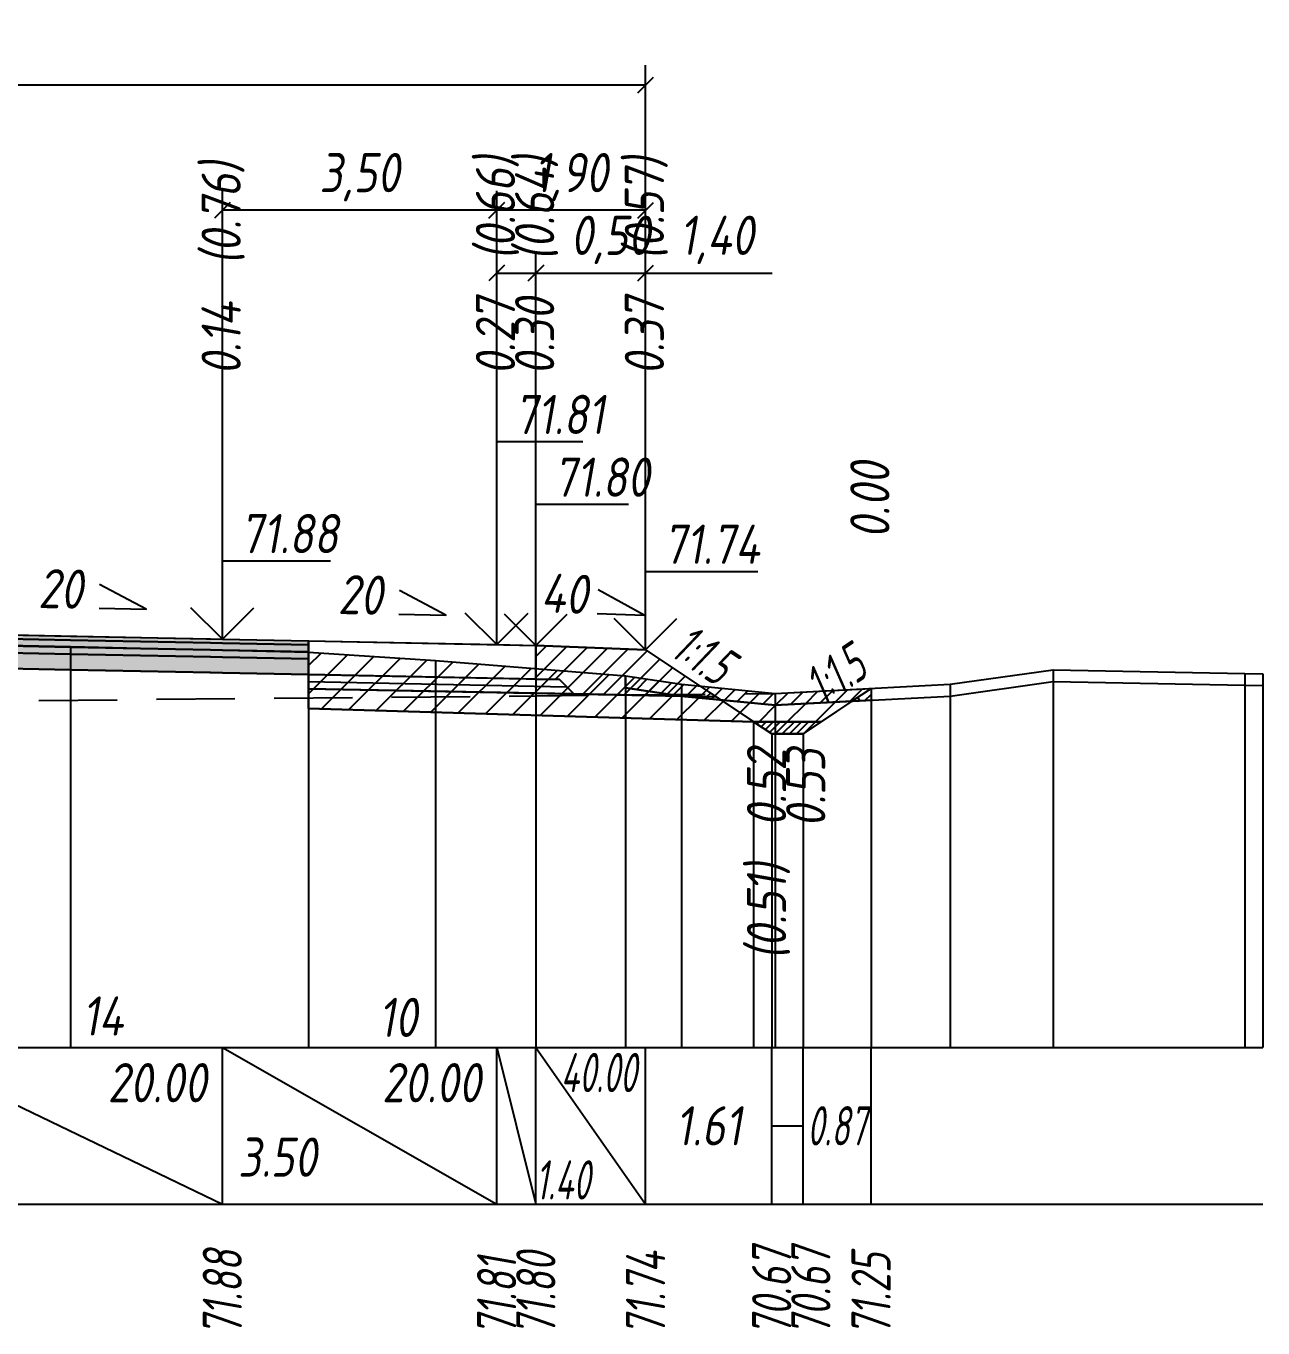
# Model space of a CAD drawing. Extents: x -717 to 1451, y -133302 to 233.
# Drawn here: x 166.7 to 245.6, y -8880.9 to -8797.9 of the extents above; entities that cross this region are included whole.
import ezdxf
from ezdxf.enums import TextEntityAlignment as Align

# ---------------------------------------------------------------- set-up
doc = ezdxf.new("R2010")
doc.units = 0
doc.linetypes.add('штриховая', pattern=[0.75, 0.5, -0.25])
for name, color, linetype in [('Интерполированный поперечник', 2, 'Continuous'), ('Код_514', 1, 'Continuous'), ('Контур_0', 7, 'Continuous'), ('Контур_2521', 7, 'Continuous'), ('Контур_2564', 7, 'Continuous'), ('Контур_2660', 7, 'Continuous'), ('Контур_2665', 7, 'Continuous'), ('Контур_400', 7, 'Continuous'), ('Контур_508', 7, 'Continuous'), ('Контур_512', 7, 'Continuous'), ('Контур_513', 7, 'Continuous'), ('Контур_818', 7, 'Continuous'), ('Красный поперечник', 1, 'Continuous'), ('Объём_2501', 7, 'Continuous'), ('Объём_2564', 7, 'Continuous'), ('Объём_2650', 7, 'Continuous'), ('Объём_2660', 7, 'Continuous'), ('Объём_2661', 7, 'Continuous'), ('Объём_2662', 7, 'Continuous'), ('Объём_2663', 7, 'Continuous'), ('Объём_2664', 7, 'Continuous'), ('Объём_2665', 7, 'Continuous'), ('Объём_2666', 7, 'Continuous'), ('Объём_2667', 7, 'Continuous'), ('Объём_2668', 7, 'Continuous'), ('Объём_2669', 7, 'Continuous'), ('Объём_2675', 7, 'Continuous'), ('Объём_2753', 7, 'Continuous'), ('Откосы', 7, 'Continuous'), ('Отметки покрытия', 7, 'Continuous'), ('Рабочие отметки', 7, 'Continuous'), ('Рабочие отметки доп.', 7, 'Continuous'), ('Слои выравнивания', 7, 'Continuous'), ('Таблица', 7, 'Continuous'), ('Уклоны проезжей части', 7, 'Continuous'), ('Черный поперечник', 3, 'Continuous')]:
    doc.layers.add(name, color=color, linetype=linetype)
for name, color, linetype, true_color in [('Контур_2540', 2, 'Continuous', 0xffff00), ('Контур_2560', 2, 'Continuous', 0xffff00), ('Контур_2561', 7, 'Continuous', 0xff8040), ('Контур_2562', 3, 'Continuous', 0x00ff00), ('Контур_2563', 7, 'Continuous', 0xff8000), ('Контур_2570', 7, 'Continuous', 0x80ff00), ('Контур_2725', 7, 'Continuous', 0x323232), ('Контур_2736', 4, 'Continuous', 0x00ffff), ('Контур_2737', 4, 'Continuous', 0x00ffff), ('Контур_2738', 4, 'Continuous', 0x00ffff), ('Контур_2739', 4, 'Continuous', 0x00ffff), ('Контур_2741', 4, 'Continuous', 0x00ffff), ('Контур_2742', 4, 'Continuous', 0x00ffff), ('Контур_2743', 4, 'Continuous', 0x00ffff), ('Контур_2744', 7, 'Continuous', 0xa4ffff), ('Контур_2745', 7, 'Continuous', 0xa4ffff), ('Контур_2747', 4, 'Continuous', 0x00ffff), ('Контур_2748', 4, 'Continuous', 0x00ffff), ('Контур_2749', 4, 'Continuous', 0x00ffff), ('Контур_2750', 4, 'Continuous', 0x00ffff), ('Контур_2751', 4, 'Continuous', 0x00ffff), ('Контур_2752', 4, 'Continuous', 0x00ffff), ('Контур_2760', 7, 'Continuous', 0x323232), ('Контур_2761', 7, 'Continuous', 0x323232), ('Контур_2762', 7, 'Continuous', 0x323232), ('Контур_2763', 7, 'Continuous', 0x323232), ('Контур_402', 7, 'Continuous', 0xff6464), ('Контур_703', 4, 'Continuous', 0x00ffff), ('Контур_705', 4, 'Continuous', 0x00ffff), ('Контур_707', 4, 'Continuous', 0x00ffff), ('Контур_720', 131, 'Continuous', 0xaaffff), ('Объём_2500', 7, 'Continuous', 0xc0c0c0), ('Объём_2520', 7, 'Continuous', 0x80ffff), ('Объём_2540', 2, 'Continuous', 0xffff00), ('Объём_2560', 2, 'Continuous', 0xffff00), ('Объём_2561', 7, 'Continuous', 0xff8040), ('Объём_2562', 3, 'Continuous', 0x00ff00), ('Объём_2563', 7, 'Continuous', 0xff8000), ('Объём_2570', 7, 'Continuous', 0x80ff00), ('Объём_2600', 7, 'Continuous', 0x808000), ('Объём_2620', 2, 'Continuous', 0xffff00), ('Объём_2746', 2, 'Continuous', 0xffff00)]:
    doc.layers.add(name, color=color, linetype=linetype, true_color=true_color)
doc.styles.get("Standard").update_dxf_attribs({"font": 'txt', "height": 2.5})
doc.styles.add('М', font='romand.shx', dxfattribs={"width": 0.8, "oblique": 10, "height": 2.5})
doc.dimstyles.new('ISO-25', dxfattribs={"dimtxt": 2.5, "dimasz": 2.5, "dimexe": 1.25, "dimexo": 0.625, "dimtad": 1, "dimtxsty": 'Standard', "dimcen": 2.5, "dimadec": 0, "dimazin": 0, "dimtfac": 1, "dimtmove": 0, "dimatfit": 3, "dimfxl": 1, "dimarcsym": 0})

# ---------------------------------------------------------------- blocks, each defined once
blk = doc.blocks.new('_Oblique')
at = {"color": 0, "linetype": 'ByBlock', "lineweight": -2}
blk.add_line((-0.5, -0.5), (0.5, 0.5), dxfattribs=at)
blk = doc.blocks.new('*D193')
at = {"color": 0, "lineweight": -2, "transparency": 16777216}
for p, q in [((199.214, -8836.795), (199.214, -8812.355)), ((206.214, -8837.075), (206.214, -8812.355)), ((199.214, -8813.605), (206.214, -8813.605)), ((206.214, -8813.605), (214.294, -8813.605))]:
    blk.add_line(p, q, dxfattribs=at)
at = {"layer": 'Defpoints', "color": 0, "transparency": 16777216}
for p in [(206.214, -8813.605), (199.214, -8837.42), (206.214, -8837.7)]:
    blk.add_point(p, dxfattribs=at)
at = {"color": 0, "lineweight": -2, "transparency": 16777216, "rotation": 180}
blk.add_blockref('_Oblique', (199.214, -8813.605), dxfattribs=at)
at = {"color": 0, "lineweight": -2, "transparency": 16777216}
blk.add_blockref('_Oblique', (206.214, -8813.605), dxfattribs=at)
at = {"color": 0, "transparency": 16777216, "insert": (210.754, -8811.492), "char_height": 2.5, "width": 8.75, "attachment_point": 5, "style": 'М'}
blk.add_mtext('1,40', dxfattribs=at)
blk = doc.blocks.new('*D195')
at = {"color": 0, "lineweight": -2, "transparency": 16777216}
for p, q in [((196.714, -8836.745), (196.714, -8812.355)), ((199.214, -8836.795), (199.214, -8812.355)), ((196.714, -8813.605), (199.214, -8813.605)), ((199.214, -8813.605), (207.736, -8813.605))]:
    blk.add_line(p, q, dxfattribs=at)
at = {"layer": 'Defpoints', "color": 0, "transparency": 16777216}
for p in [(199.214, -8813.605), (196.714, -8837.37), (199.214, -8837.42)]:
    blk.add_point(p, dxfattribs=at)
at = {"color": 0, "lineweight": -2, "transparency": 16777216, "rotation": 180}
blk.add_blockref('_Oblique', (196.714, -8813.605), dxfattribs=at)
at = {"color": 0, "lineweight": -2, "transparency": 16777216}
blk.add_blockref('_Oblique', (199.214, -8813.605), dxfattribs=at)
at = {"color": 0, "transparency": 16777216, "insert": (203.975, -8811.492), "char_height": 2.5, "width": 9.16667, "attachment_point": 5, "style": 'М'}
blk.add_mtext('0,50', dxfattribs=at)
blk = doc.blocks.new('*D197')
at = {"color": 0, "lineweight": -2, "transparency": 16777216}
for p, q in [((179.214, -8836.395), (179.214, -8808.355)), ((196.714, -8836.745), (196.714, -8808.355)), ((196.714, -8809.605), (179.214, -8809.605))]:
    blk.add_line(p, q, dxfattribs=at)
at = {"layer": 'Defpoints', "color": 0, "transparency": 16777216}
for p in [(179.214, -8809.605), (179.214, -8837.02), (196.714, -8837.37)]:
    blk.add_point(p, dxfattribs=at)
at = {"color": 0, "lineweight": -2, "transparency": 16777216, "rotation": 180}
blk.add_blockref('_Oblique', (179.214, -8809.605), dxfattribs=at)
at = {"color": 0, "lineweight": -2, "transparency": 16777216}
blk.add_blockref('_Oblique', (196.714, -8809.605), dxfattribs=at)
at = {"color": 0, "transparency": 16777216, "insert": (187.964, -8807.492), "char_height": 2.5, "width": 9.58333, "attachment_point": 5, "style": 'М'}
blk.add_mtext('3,50', dxfattribs=at)
blk = doc.blocks.new('*D198')
at = {"color": 0, "lineweight": -2, "transparency": 16777216}
for p, q in [((196.714, -8836.745), (196.714, -8808.355)), ((206.214, -8837.075), (206.214, -8808.355)), ((206.214, -8809.605), (196.714, -8809.605))]:
    blk.add_line(p, q, dxfattribs=at)
at = {"layer": 'Defpoints', "color": 0, "transparency": 16777216}
for p in [(196.714, -8809.605), (196.714, -8837.37), (206.214, -8837.7)]:
    blk.add_point(p, dxfattribs=at)
at = {"color": 0, "lineweight": -2, "transparency": 16777216, "rotation": 180}
blk.add_blockref('_Oblique', (196.714, -8809.605), dxfattribs=at)
at = {"color": 0, "lineweight": -2, "transparency": 16777216}
blk.add_blockref('_Oblique', (206.214, -8809.605), dxfattribs=at)
at = {"color": 0, "transparency": 16777216, "insert": (201.464, -8807.492), "char_height": 2.5, "width": 8.75, "attachment_point": 5, "style": 'М'}
blk.add_mtext('1,90', dxfattribs=at)
blk = doc.blocks.new('*D200')
at = {"color": 0, "lineweight": -2, "transparency": 16777216}
for p, q in [((110.714, -8837.075), (110.714, -8800.355)), ((206.214, -8837.075), (206.214, -8800.355)), ((110.714, -8801.605), (206.214, -8801.605))]:
    blk.add_line(p, q, dxfattribs=at)
at = {"layer": 'Defpoints', "color": 0, "transparency": 16777216}
for p in [(206.214, -8801.605), (110.714, -8837.7), (206.214, -8837.7)]:
    blk.add_point(p, dxfattribs=at)
at = {"color": 0, "lineweight": -2, "transparency": 16777216, "rotation": 180}
blk.add_blockref('_Oblique', (110.714, -8801.605), dxfattribs=at)
at = {"color": 0, "lineweight": -2, "transparency": 16777216}
blk.add_blockref('_Oblique', (206.214, -8801.605), dxfattribs=at)
at = {"color": 0, "transparency": 16777216, "insert": (158.464, -8799.492), "char_height": 2.5, "width": 10.41667, "attachment_point": 5, "style": 'М'}
blk.add_mtext('19,10', dxfattribs=at)

msp = doc.modelspace()

# ---------------------------------------------------------------- hatches: boundary and pattern name
at = {"layer": 'Объём_2563'}
h = msp.add_hatch(dxfattribs=at)
h.set_pattern_fill('ANSI31', color=256, scale=0.3)
h.paths.add_polyline_path([(201.632, -8840.456), (200.714, -8839.537), (199.214, -8839.507), (199.214, -8837.357), (206.214, -8837.637), (210.714, -8840.637)])
at = {"layer": 'Объём_2570'}
h = msp.add_hatch(dxfattribs=at)
h.set_pattern_fill('ANSI31', color=256, scale=0.2)
h.paths.add_polyline_path([(220.597, -8840.857), (214.475, -8841.181), (208.496, -8840.589), (204.926, -8840.056), (204.926, -8839.306), (208.496, -8839.839), (214.475, -8840.431), (220.597, -8840.107)])
at = {"layer": 'Объём_2600'}
h = msp.add_hatch(dxfattribs=at)
h.set_pattern_fill('ANSI31', color=6, scale=0.4)
h.paths.add_polyline_path([(217.41, -8842.232), (213.105, -8842.232), (184.717, -8841.38), (184.717, -8837.793), (192.806, -8838.33), (204.926, -8839.306), (204.926, -8840.056), (208.496, -8840.589), (214.475, -8841.181), (219.375, -8840.922)])
h = msp.add_hatch(dxfattribs=at)
h.set_pattern_fill('HONEY', color=5, scale=0.3)
h.paths.add_polyline_path([(219.375, -8840.922), (220.597, -8840.107), (220.597, -8840.857)])
at = {"layer": 'Объём_2620'}
h = msp.add_hatch(dxfattribs=at)
h.set_pattern_fill('ANSI31', color=2, scale=0.1)
h.paths.add_polyline_path([(213.105, -8842.232), (217.41, -8842.232), (216.257, -8843), (214.257, -8843)])
at = {"layer": 'Слои выравнивания'}
for color, points in [(2, [(158.464, -8836.542), (159.401, -8836.561), (169.533, -8836.764), (178.448, -8836.942), (179.214, -8836.957), (184.717, -8837.068), (184.717, -8837.318), (179.214, -8837.207), (178.448, -8837.192), (169.533, -8837.014), (159.401, -8836.811), (158.464, -8836.792)]), (3, [(158.464, -8836.792), (159.401, -8836.811), (169.533, -8837.014), (178.448, -8837.192), (179.214, -8837.207), (184.717, -8837.318), (184.717, -8837.768), (179.214, -8837.657), (178.448, -8837.642), (169.533, -8837.464), (159.401, -8837.261), (158.464, -8837.242)]), (4, [(158.464, -8837.242), (159.401, -8837.261), (169.533, -8837.464), (178.448, -8837.642), (179.214, -8837.657), (184.717, -8837.768), (184.717, -8838.218), (179.214, -8838.107), (178.448, -8838.092), (169.533, -8837.914), (159.401, -8837.711), (158.464, -8837.692)]), (5, [(158.464, -8837.692), (159.401, -8837.711), (169.533, -8837.914), (178.448, -8838.092), (179.214, -8838.107), (184.717, -8838.218), (184.717, -8839.218), (179.214, -8839.107), (178.448, -8839.092), (169.533, -8838.914), (159.401, -8838.711), (158.464, -8838.692)])]:
    msp.add_hatch(color=color, dxfattribs=at).paths.add_polyline_path(points)

# ---------------------------------------------------------------- linework, layer by layer
at = {"layer": 'Интерполированный поперечник', "linetype": 'штриховая', "ltscale": 10, "flags": 128}
msp.add_lwpolyline([(92.518, -8841.562), (214.475, -8840.431)], dxfattribs=at)
at = {"layer": 'Код_514'}
for p, q in [((158.464, -8863), (179.214, -8873)), ((179.214, -8873), (179.214, -8863)), ((179.214, -8863), (196.714, -8873)), ((196.714, -8873), (196.714, -8863)), ((196.714, -8863), (199.214, -8873)), ((199.214, -8873), (199.214, -8863)), ((199.214, -8863), (206.214, -8873)), ((206.214, -8873), (206.214, -8863)), ((214.257, -8873), (214.257, -8863)), ((216.257, -8873), (216.257, -8863)), ((220.597, -8873), (220.597, -8863)), ((214.257, -8868), (216.257, -8868))]:
    msp.add_line(p, q, dxfattribs=at)
at = {"layer": 'Контур_0', "flags": 128}
for points in [[(184.717, -8837.068), (199.214, -8837.357), (199.214, -8839.507), (184.717, -8839.218), (184.717, -8837.068), (184.717, -8837.068)], [(206.214, -8837.637), (210.46, -8840.469), (210.46, -8840.469), (210.46, -8840.469), (210.46, -8840.469), (210.46, -8840.469), (210.46, -8840.469), (210.46, -8840.469), (210.46, -8840.469), (210.46, -8840.469), (210.46, -8840.469), (210.46, -8840.469), (210.46, -8840.469), (210.46, -8840.469), (210.46, -8840.469), (214.257, -8843)], [(206.214, -8837.637), (210.46, -8840.469), (210.46, -8840.469), (210.46, -8840.469), (210.46, -8840.469), (210.46, -8840.469), (210.46, -8840.469), (210.46, -8840.469), (210.46, -8840.469), (210.46, -8840.469), (210.46, -8840.469), (210.46, -8840.469), (210.46, -8840.469), (210.46, -8840.469), (210.46, -8840.469), (214.257, -8843), (216.257, -8843), (220.597, -8840.107), (220.597, -8840.107), (220.597, -8840.107), (220.597, -8840.107), (220.597, -8840.107), (220.597, -8840.107), (220.597, -8840.107), (220.597, -8840.107), (220.597, -8840.107), (220.597, -8840.107), (220.597, -8840.107), (220.597, -8840.107), (220.597, -8840.107)], [(199.214, -8840.407), (184.717, -8840.118), (184.717, -8839.218), (200.714, -8839.537), (201.632, -8840.456), (199.214, -8840.407), (199.214, -8840.407)], [(199.214, -8839.507), (200.714, -8839.537), (201.632, -8840.456), (210.714, -8840.637)]]:
    msp.add_lwpolyline(points, dxfattribs=at)
at = {"layer": 'Контур_2521', "color": 250, "flags": 128}
msp.add_lwpolyline([(184.717, -8839.668), (201.173, -8839.997)], dxfattribs=at)
at = {"layer": 'Контур_2540', "flags": 128}
msp.add_lwpolyline([(196.714, -8840.357), (210.714, -8840.637), (213.105, -8842.232), (184.717, -8841.38), (184.717, -8840.118), (196.714, -8840.357), (196.714, -8840.357)], dxfattribs=at)
at = {"layer": 'Контур_2560', "flags": 128}
msp.add_lwpolyline([(199.214, -8837.357), (206.214, -8837.637), (206.214, -8837.637), (206.214, -8837.637)], dxfattribs=at)
at = {"layer": 'Контур_2561', "flags": 128}
msp.add_lwpolyline([(199.214, -8837.357), (199.214, -8837.357), (206.214, -8837.637), (206.214, -8837.637), (199.214, -8837.357)], dxfattribs=at)
at = {"layer": 'Контур_2562', "flags": 128}
msp.add_lwpolyline([(206.214, -8837.637), (206.214, -8837.637), (206.214, -8837.637), (206.214, -8837.637), (206.214, -8837.637)], dxfattribs=at)
at = {"layer": 'Контур_2563', "flags": 128}
msp.add_lwpolyline([(201.632, -8840.456), (200.714, -8839.537), (199.214, -8839.507), (199.214, -8837.357), (206.214, -8837.637), (210.714, -8840.637), (201.632, -8840.456), (201.632, -8840.456)], dxfattribs=at)
at = {"layer": 'Контур_2564', "flags": 128}
msp.add_lwpolyline([(199.214, -8837.357), (206.214, -8837.637)], dxfattribs=at)
at = {"layer": 'Контур_2570', "flags": 128}
msp.add_lwpolyline([(159.401, -8837.208), (169.533, -8837.428), (184.717, -8837.793), (192.806, -8838.33), (204.926, -8839.306), (204.926, -8840.056), (208.496, -8840.589), (214.475, -8841.181), (214.475, -8841.181), (225.636, -8840.59), (232.211, -8839.658), (244.435, -8839.899), (245.597, -8839.915)], dxfattribs=at)
at = {"layer": 'Контур_2660', "flags": 128}
msp.add_lwpolyline([(184.717, -8841.38), (213.105, -8842.232)], dxfattribs=at)
at = {"layer": 'Контур_2665', "flags": 128}
msp.add_lwpolyline([(206.214, -8837.637), (206.214, -8837.637)], dxfattribs=at)
at = {"layer": 'Контур_2725', "flags": 128}
msp.add_lwpolyline([(134.294, -8839.176), (137.714, -8839.107), (149.227, -8838.877), (158.464, -8838.692), (159.401, -8838.711), (169.533, -8838.914), (178.448, -8839.092), (179.214, -8839.107), (184.717, -8839.218)], dxfattribs=at)
at = {"layer": 'Контур_2736', "flags": 128}
for points in [[(206.214, -8837.637), (210.46, -8840.469)], [(210.46, -8840.469), (214.257, -8843)]]:
    msp.add_lwpolyline(points, dxfattribs=at)
at = {"layer": 'Контур_2737', "flags": 128}
msp.add_lwpolyline([(210.46, -8840.469), (210.46, -8840.469)], dxfattribs=at)
at = {"layer": 'Контур_2738', "flags": 128}
msp.add_lwpolyline([(210.46, -8840.469), (210.46, -8840.469)], dxfattribs=at)
at = {"layer": 'Контур_2739', "flags": 128}
msp.add_lwpolyline([(210.46, -8840.469), (210.46, -8840.469)], dxfattribs=at)
at = {"layer": 'Контур_2741', "flags": 128}
msp.add_lwpolyline([(220.597, -8840.107), (220.597, -8840.107)], dxfattribs=at)
at = {"layer": 'Контур_2742', "flags": 128}
msp.add_lwpolyline([(220.597, -8840.107), (220.597, -8840.107)], dxfattribs=at)
at = {"layer": 'Контур_2743', "flags": 128}
msp.add_lwpolyline([(220.597, -8840.107), (220.597, -8840.107)], dxfattribs=at)
at = {"layer": 'Контур_2744', "flags": 128}
msp.add_lwpolyline([(220.597, -8840.107), (220.597, -8840.107)], dxfattribs=at)
msp.add_lwpolyline([(220.597, -8840.107), (220.597, -8840.107)], dxfattribs=at)
msp.add_lwpolyline([(220.597, -8840.107), (220.597, -8840.107)], dxfattribs=at)
msp.add_lwpolyline([(220.597, -8840.107), (220.597, -8840.107)], dxfattribs=at)
msp.add_lwpolyline([(220.597, -8840.107), (220.597, -8840.107)], dxfattribs=at)
msp.add_lwpolyline([(220.597, -8840.107), (220.597, -8840.107)], dxfattribs=at)
at = {"layer": 'Контур_2745', "flags": 128}
msp.add_lwpolyline([(210.46, -8840.469), (210.46, -8840.469)], dxfattribs=at)
msp.add_lwpolyline([(210.46, -8840.469), (210.46, -8840.469)], dxfattribs=at)
msp.add_lwpolyline([(210.46, -8840.469), (210.46, -8840.469)], dxfattribs=at)
msp.add_lwpolyline([(210.46, -8840.469), (210.46, -8840.469)], dxfattribs=at)
msp.add_lwpolyline([(210.46, -8840.469), (210.46, -8840.469)], dxfattribs=at)
msp.add_lwpolyline([(210.46, -8840.469), (210.46, -8840.469)], dxfattribs=at)
at = {"layer": 'Контур_2747', "flags": 128}
msp.add_lwpolyline([(210.46, -8840.469), (210.46, -8840.469)], dxfattribs=at)
at = {"layer": 'Контур_2748', "flags": 128}
msp.add_lwpolyline([(210.46, -8840.469), (210.46, -8840.469)], dxfattribs=at)
at = {"layer": 'Контур_2749', "flags": 128}
msp.add_lwpolyline([(210.46, -8840.469), (210.46, -8840.469)], dxfattribs=at)
at = {"layer": 'Контур_2750', "flags": 128}
msp.add_lwpolyline([(220.597, -8840.107), (220.597, -8840.107)], dxfattribs=at)
at = {"layer": 'Контур_2751', "flags": 128}
msp.add_lwpolyline([(220.597, -8840.107), (220.597, -8840.107)], dxfattribs=at)
at = {"layer": 'Контур_2752', "flags": 128}
msp.add_lwpolyline([(220.597, -8840.107), (220.597, -8840.107)], dxfattribs=at)
at = {"layer": 'Контур_2760', "flags": 128}
msp.add_lwpolyline([(134.294, -8837.026), (137.714, -8836.957), (149.227, -8836.727), (158.464, -8836.542), (159.401, -8836.561), (169.533, -8836.764), (178.448, -8836.942), (179.214, -8836.957), (184.717, -8837.068)], dxfattribs=at)
at = {"layer": 'Контур_2761', "flags": 128}
msp.add_lwpolyline([(134.294, -8837.276), (137.714, -8837.207), (149.227, -8836.977), (158.464, -8836.792), (159.401, -8836.811), (169.533, -8837.014), (178.448, -8837.192), (179.214, -8837.207), (184.717, -8837.318)], dxfattribs=at)
at = {"layer": 'Контур_2762', "flags": 128}
msp.add_lwpolyline([(134.294, -8837.726), (137.714, -8837.657), (149.227, -8837.427), (158.464, -8837.242), (159.401, -8837.261), (169.533, -8837.464), (178.448, -8837.642), (179.214, -8837.657), (184.717, -8837.768)], dxfattribs=at)
at = {"layer": 'Контур_2763', "flags": 128}
msp.add_lwpolyline([(134.294, -8838.176), (137.714, -8838.107), (149.227, -8837.877), (158.464, -8837.692), (159.401, -8837.711), (169.533, -8837.914), (178.448, -8838.092), (179.214, -8838.107), (184.717, -8838.218)], dxfattribs=at)
at = {"layer": 'Контур_400', "flags": 128}
msp.add_lwpolyline([(158.464, -8836.542), (179.214, -8836.957), (196.714, -8837.307), (196.714, -8837.307), (196.714, -8837.307), (196.714, -8837.307), (196.714, -8837.307), (196.714, -8837.307), (199.214, -8837.357)], dxfattribs=at)
at = {"layer": 'Контур_402', "flags": 128}
msp.add_lwpolyline([(105, -8842.196), (134.294, -8841.318), (134.294, -8839.176), (158.464, -8838.692), (184.717, -8839.218), (184.717, -8841.38), (213.105, -8842.232)], dxfattribs=at)
at = {"layer": 'Контур_508', "flags": 128}
msp.add_lwpolyline([(105, -8842.196), (134.294, -8841.318), (134.294, -8839.176), (158.464, -8838.692), (184.717, -8839.218), (184.717, -8841.38), (213.105, -8842.232), (214.257, -8843), (216.257, -8843), (220.597, -8840.107)], dxfattribs=at)
at = {"layer": 'Контур_512', "flags": 128}
msp.add_lwpolyline([(184.717, -8841.38), (213.105, -8842.232), (214.257, -8843), (216.257, -8843), (220.597, -8840.107)], dxfattribs=at)
at = {"layer": 'Контур_513', "flags": 128}
msp.add_lwpolyline([(105, -8842.196), (134.294, -8841.318), (134.294, -8839.176), (158.464, -8838.692), (184.717, -8839.218), (184.717, -8841.38), (213.105, -8842.232), (214.257, -8843), (216.257, -8843), (220.597, -8840.107)], dxfattribs=at)
at = {"layer": 'Контур_703', "flags": 128}
msp.add_lwpolyline([(206.214, -8837.637), (210.46, -8840.469)], dxfattribs=at)
at = {"layer": 'Контур_705', "flags": 128}
msp.add_lwpolyline([(210.46, -8840.469), (210.46, -8840.469)], dxfattribs=at)
at = {"layer": 'Контур_707', "flags": 128}
msp.add_lwpolyline([(216.257, -8843), (220.597, -8840.107)], dxfattribs=at)
at = {"layer": 'Контур_720', "flags": 128}
msp.add_lwpolyline([(214.257, -8843), (216.257, -8843)], dxfattribs=at)
at = {"layer": 'Контур_818', "flags": 128}
msp.add_lwpolyline([(105, -8840.596), (105.131, -8840.578), (111.954, -8839.674), (111.954, -8838.924), (120.968, -8838.46), (134.294, -8837.583), (149.227, -8837.399), (158.464, -8837.226), (159.401, -8837.208), (169.533, -8837.428), (184.717, -8837.793), (192.806, -8838.33), (204.926, -8839.306), (204.926, -8840.056), (208.496, -8840.589), (214.475, -8841.181), (214.475, -8841.181), (220.597, -8840.857)], dxfattribs=at)
at = {"layer": 'Красный поперечник'}
for p, q in [((158.464, -8836.542), (179.214, -8836.957)), ((179.214, -8836.957), (196.714, -8837.307)), ((196.714, -8837.307), (199.214, -8837.357)), ((199.214, -8837.357), (206.214, -8837.637)), ((206.214, -8837.637), (214.257, -8843)), ((216.257, -8843), (220.597, -8840.107)), ((220.597, -8840.107), (220.597, -8863)), ((184.717, -8841.38), (184.717, -8863)), ((213.105, -8842.232), (213.105, -8863)), ((214.257, -8843), (214.257, -8863)), ((214.257, -8843), (216.257, -8843)), ((216.257, -8843), (216.257, -8863))]:
    msp.add_line(p, q, dxfattribs=at)
at = {"layer": 'Объём_2500', "flags": 128}
msp.add_lwpolyline([(184.717, -8837.068), (199.214, -8837.357), (199.214, -8839.507), (184.717, -8839.218), (184.717, -8837.068), (184.717, -8837.068)], dxfattribs=at)
at = {"layer": 'Объём_2501', "flags": 128}
msp.add_lwpolyline([(158.464, -8836.542), (179.214, -8836.957), (196.714, -8837.307), (196.714, -8837.307), (196.714, -8837.307), (196.714, -8837.307), (196.714, -8837.307), (196.714, -8837.307), (199.214, -8837.357)], dxfattribs=at)
at = {"layer": 'Объём_2520', "color": 250, "flags": 128}
msp.add_lwpolyline([(199.214, -8840.407), (184.717, -8840.118), (184.717, -8839.218), (200.714, -8839.537), (201.632, -8840.456), (199.214, -8840.407), (199.214, -8840.407)], dxfattribs=at)
at = {"layer": 'Объём_2540', "flags": 128}
msp.add_lwpolyline([(196.714, -8840.357), (210.714, -8840.637), (213.105, -8842.232), (184.717, -8841.38), (184.717, -8840.118), (196.714, -8840.357), (196.714, -8840.357)], dxfattribs=at)
at = {"layer": 'Объём_2560', "flags": 128}
msp.add_lwpolyline([(199.214, -8837.357), (206.214, -8837.637), (206.214, -8837.637), (206.214, -8837.637)], dxfattribs=at)
at = {"layer": 'Объём_2561', "flags": 128}
msp.add_lwpolyline([(199.214, -8837.357), (199.214, -8837.357), (206.214, -8837.637), (206.214, -8837.637), (199.214, -8837.357)], dxfattribs=at)
at = {"layer": 'Объём_2562', "flags": 128}
msp.add_lwpolyline([(206.214, -8837.637), (206.214, -8837.637), (206.214, -8837.637), (206.214, -8837.637), (206.214, -8837.637)], dxfattribs=at)
at = {"layer": 'Объём_2563', "color": 250, "flags": 128}
msp.add_lwpolyline([(201.632, -8840.456), (200.714, -8839.537), (199.214, -8839.507), (199.214, -8837.357), (206.214, -8837.637), (210.714, -8840.637), (201.632, -8840.456), (201.632, -8840.456)], dxfattribs=at)
at = {"layer": 'Объём_2564', "flags": 128}
msp.add_lwpolyline([(199.214, -8837.357), (206.214, -8837.637)], dxfattribs=at)
at = {"layer": 'Объём_2570', "flags": 128}
msp.add_lwpolyline([(220.597, -8840.857), (214.475, -8841.181), (208.496, -8840.589), (204.926, -8840.056), (204.926, -8839.306), (208.496, -8839.839), (214.475, -8840.431), (220.597, -8840.107), (220.597, -8840.857), (220.597, -8840.857)], dxfattribs=at)
at = {"layer": 'Объём_2600', "color": 5, "flags": 128}
msp.add_lwpolyline([(219.375, -8840.922), (220.597, -8840.107), (220.597, -8840.857), (219.375, -8840.922), (219.375, -8840.922)], dxfattribs=at)
at = {"layer": 'Объём_2620', "flags": 128}
msp.add_lwpolyline([(213.105, -8842.232), (217.41, -8842.232), (216.257, -8843), (214.257, -8843), (213.105, -8842.232), (213.105, -8842.232)], dxfattribs=at)
at = {"layer": 'Объём_2650', "color": 6, "flags": 128}
msp.add_lwpolyline([(217.41, -8842.232), (213.105, -8842.232), (184.717, -8841.38), (184.717, -8837.793), (192.806, -8838.33), (204.926, -8839.306), (204.926, -8840.056), (208.496, -8840.589), (214.475, -8841.181), (219.375, -8840.922), (217.41, -8842.232), (217.41, -8842.232)], dxfattribs=at)
at = {"layer": 'Объём_2660', "flags": 128}
msp.add_lwpolyline([(184.717, -8841.38), (213.105, -8842.232)], dxfattribs=at)
at = {"layer": 'Объём_2661', "flags": 128}
msp.add_lwpolyline([(206.214, -8837.637), (210.46, -8840.469), (213.105, -8842.232)], dxfattribs=at)
at = {"layer": 'Объём_2662', "flags": 128}
msp.add_lwpolyline([(217.41, -8842.232), (220.597, -8840.107)], dxfattribs=at)
at = {"layer": 'Объём_2663', "flags": 128}
for points in [[(213.105, -8842.232), (214.257, -8843)], [(216.257, -8843), (217.41, -8842.232)]]:
    msp.add_lwpolyline(points, dxfattribs=at)
at = {"layer": 'Объём_2664', "flags": 128}
msp.add_lwpolyline([(214.257, -8843), (216.257, -8843)], dxfattribs=at)
at = {"layer": 'Объём_2665', "flags": 128}
msp.add_lwpolyline([(206.214, -8837.637), (206.214, -8837.637)], dxfattribs=at)
at = {"layer": 'Объём_2666', "flags": 128}
for points in [[(206.214, -8837.637), (210.46, -8840.469)], [(210.46, -8840.469), (213.105, -8842.232)]]:
    msp.add_lwpolyline(points, dxfattribs=at)
at = {"layer": 'Объём_2667', "flags": 128}
for points in [[(220.597, -8840.107), (220.597, -8840.107)], [(210.46, -8840.469), (210.46, -8840.469)]]:
    msp.add_lwpolyline(points, dxfattribs=at)
at = {"layer": 'Объём_2668', "flags": 128}
for points in [[(220.597, -8840.107), (220.597, -8840.107)], [(210.46, -8840.469), (210.46, -8840.469)]]:
    msp.add_lwpolyline(points, dxfattribs=at)
at = {"layer": 'Объём_2669', "flags": 128}
for points in [[(220.597, -8840.107), (220.597, -8840.107)], [(210.46, -8840.469), (210.46, -8840.469)]]:
    msp.add_lwpolyline(points, dxfattribs=at)
at = {"layer": 'Объём_2675', "flags": 128}
for points in [[(220.597, -8840.107), (220.597, -8840.107)], [(220.597, -8840.107), (220.597, -8840.107)], [(220.597, -8840.107), (220.597, -8840.107)], [(220.597, -8840.107), (220.597, -8840.107)], [(220.597, -8840.107), (220.597, -8840.107)], [(220.597, -8840.107), (220.597, -8840.107)], [(210.46, -8840.469), (210.46, -8840.469)], [(210.46, -8840.469), (210.46, -8840.469)], [(210.46, -8840.469), (210.46, -8840.469)], [(210.46, -8840.469), (210.46, -8840.469)], [(210.46, -8840.469), (210.46, -8840.469)], [(210.46, -8840.469), (210.46, -8840.469)]]:
    msp.add_lwpolyline(points, dxfattribs=at)
at = {"layer": 'Объём_2746', "flags": 128}
msp.add_lwpolyline([(192.806, -8838.33), (204.926, -8839.306), (204.926, -8840.056), (208.496, -8840.589), (211.015, -8840.839), (213.105, -8842.232), (184.717, -8841.38), (184.717, -8837.793), (192.806, -8838.33), (192.806, -8838.33)], dxfattribs=at)
at = {"layer": 'Объём_2753', "flags": 128}
msp.add_lwpolyline([(184.717, -8837.068), (184.717, -8837.068)], dxfattribs=at)
at = {"layer": 'Откосы', "color": 1, "flags": 128}
for points in [[(171.352, -8834.983), (174.351, -8835.043), (171.382, -8833.484)], [(190.477, -8835.366), (193.476, -8835.426), (190.507, -8833.866)], [(203.133, -8835.313), (206.131, -8835.433), (203.193, -8833.815)]]:
    msp.add_lwpolyline(points, dxfattribs=at)
at = {"layer": 'Отметки покрытия', "color": 1}
for p, q in [((196.714, -8837.307), (196.714, -8824.357)), ((196.714, -8824.357), (202.214, -8824.357)), ((199.214, -8837.357), (199.214, -8828.357)), ((199.214, -8828.357), (205.114, -8828.357)), ((179.214, -8836.957), (179.214, -8831.957)), ((179.214, -8831.957), (186.114, -8831.957)), ((206.214, -8837.637), (206.214, -8832.637)), ((206.214, -8832.637), (213.364, -8832.637)), ((179.214, -8836.957), (177.214, -8834.957)), ((179.214, -8836.957), (181.214, -8834.957)), ((196.714, -8837.307), (194.714, -8835.307)), ((196.714, -8837.307), (198.714, -8835.307)), ((199.214, -8837.357), (197.214, -8835.357)), ((199.214, -8837.357), (201.214, -8835.357)), ((206.214, -8837.637), (204.214, -8835.637)), ((206.214, -8837.637), (208.214, -8835.637))]:
    msp.add_line(p, q, dxfattribs=at)
at = {"layer": 'Слои выравнивания'}
for p, q in [((184.717, -8837.068), (184.717, -8863)), ((199.214, -8837.357), (199.214, -8863))]:
    msp.add_line(p, q, dxfattribs=at)
at = {"layer": 'Слои выравнивания', "color": 2, "flags": 128}
msp.add_lwpolyline([(158.464, -8836.542), (159.401, -8836.561), (169.533, -8836.764), (178.448, -8836.942), (179.214, -8836.957), (184.717, -8837.068), (184.717, -8837.318), (179.214, -8837.207), (178.448, -8837.192), (169.533, -8837.014), (159.401, -8836.811), (158.464, -8836.792)], close=True, dxfattribs=at)
at = {"layer": 'Слои выравнивания', "color": 3, "flags": 128}
msp.add_lwpolyline([(158.464, -8836.792), (159.401, -8836.811), (169.533, -8837.014), (178.448, -8837.192), (179.214, -8837.207), (184.717, -8837.318), (184.717, -8837.768), (179.214, -8837.657), (178.448, -8837.642), (169.533, -8837.464), (159.401, -8837.261), (158.464, -8837.242)], close=True, dxfattribs=at)
at = {"layer": 'Слои выравнивания', "color": 4, "flags": 128}
msp.add_lwpolyline([(158.464, -8837.242), (159.401, -8837.261), (169.533, -8837.464), (178.448, -8837.642), (179.214, -8837.657), (184.717, -8837.768), (184.717, -8838.218), (179.214, -8838.107), (178.448, -8838.092), (169.533, -8837.914), (159.401, -8837.711), (158.464, -8837.692)], close=True, dxfattribs=at)
at = {"layer": 'Слои выравнивания', "color": 5, "flags": 128}
msp.add_lwpolyline([(158.464, -8837.692), (159.401, -8837.711), (169.533, -8837.914), (178.448, -8838.092), (179.214, -8838.107), (184.717, -8838.218), (184.717, -8839.218), (179.214, -8839.107), (178.448, -8839.092), (169.533, -8838.914), (159.401, -8838.711), (158.464, -8838.692)], close=True, dxfattribs=at)
at = {"layer": 'Таблица'}
for p, q in [((80, -8863), (245.597, -8863)), ((80, -8873), (245.597, -8873))]:
    msp.add_line(p, q, dxfattribs=at)
at = {"layer": 'Черный поперечник', "color": 7}
for p, q in [((169.533, -8837.428), (169.533, -8863)), ((184.717, -8837.793), (184.717, -8863)), ((192.806, -8838.33), (192.806, -8863)), ((232.211, -8838.908), (232.211, -8863)), ((244.435, -8839.149), (244.435, -8863)), ((245.597, -8839.165), (245.597, -8863)), ((204.926, -8839.306), (204.926, -8863)), ((208.496, -8839.839), (208.496, -8863)), ((225.636, -8839.84), (225.636, -8863)), ((214.475, -8840.431), (214.475, -8863))]:
    msp.add_line(p, q, dxfattribs=at)
at = {"layer": 'Черный поперечник', "flags": 128}
msp.add_lwpolyline([(80, -8842.048), (83.235, -8842.016), (86.465, -8841.706), (92.518, -8841.562), (105.131, -8839.828), (111.954, -8838.924), (120.968, -8838.46), (134.294, -8837.583), (149.227, -8837.399), (158.464, -8837.226), (159.401, -8837.208), (169.533, -8837.428), (184.717, -8837.793), (192.806, -8838.33), (204.926, -8839.306), (208.496, -8839.839), (214.475, -8840.431), (225.636, -8839.84), (232.211, -8838.908), (244.435, -8839.149), (245.597, -8839.165)], dxfattribs=at)

# ---------------------------------------------------------------- texts
at = {"layer": 'Код_514', "style": 'М', "oblique": 10}
for s, width, p in [('40.00', 0.6, (205.644, -8863.354)), ('20.00', 0.8, (178.214, -8864)), ('20.00', 0.8, (195.714, -8864))]:
    msp.add_text(s, height=2.5, dxfattribs=dict(at, width=width)).set_placement(p, align=Align.TOP_RIGHT)
for s, width, p in [('1.61', 0.8, (210.235, -8868)), ('0.87', 0.6, (218.427, -8868))]:
    msp.add_text(s, height=2.5, dxfattribs=dict(at, width=width)).set_placement(p, align=Align.MIDDLE_CENTER)
for s, width, p in [('3.50', 0.8, (180.214, -8872)), ('1.40', 0.6, (199.19, -8873.453))]:
    msp.add_text(s, height=2.5, dxfattribs=dict(at, width=width)).set_placement(p, align=Align.BOTTOM_LEFT)
at = {"layer": 'Код_514', "style": 'М', "oblique": 10, "width": 0.7}
for s, p in [('71.88', (179.214, -8881.382)), ('70.67', (214.257, -8881.382)), ('70.67', (216.757, -8881.382)), ('71.25', (220.597, -8881.382)), ('71.81', (196.714, -8881.382)), ('71.80', (199.214, -8881.382)), ('71.74', (206.214, -8881.382))]:
    msp.add_text(s, height=2.5, rotation=90, dxfattribs=at).set_placement(p, align=Align.MIDDLE_LEFT)
at = {"layer": 'Отметки покрытия', "color": 1, "style": 'М', "oblique": 10, "width": 0.8}
for s, p in [('71.81', (197.855, -8824.626)), ('71.80', (200.355, -8828.626)), ('71.88', (180.355, -8832.226)), ('71.74', (207.355, -8832.906))]:
    msp.add_text(s, height=2.5, dxfattribs=at).set_placement(p, align=Align.BOTTOM_LEFT)
at = {"layer": 'Рабочие отметки', "color": 1, "style": 'М', "oblique": 10, "width": 0.8}
for s, p in [('0.27', (196.636, -8820.107)), ('0.30', (199.136, -8820.107)), ('0.37', (206.136, -8820.107)), ('0.14', (179.136, -8820.107)), ('0.00', (220.519, -8830.538))]:
    msp.add_text(s, height=2.5, rotation=90, dxfattribs=at).set_placement(p, align=Align.MIDDLE_LEFT)
for s, p in [('0.52', (213.929, -8843.931)), ('0.53', (216.429, -8843.931))]:
    msp.add_text(s, height=2.5, rotation=90, dxfattribs=at).set_placement(p, align=Align.MIDDLE_RIGHT)
at = {"layer": 'Рабочие отметки доп.', "color": 1, "style": 'М', "oblique": 10, "width": 0.8}
for s, p in [('(0.66)', (196.636, -8812.757)), ('(0.64)', (199.136, -8812.807)), ('(0.57)', (206.136, -8812.757)), ('(0.76)', (179.136, -8813.057))]:
    msp.add_text(s, height=2.5, rotation=90, dxfattribs=at).set_placement(p, align=Align.MIDDLE_LEFT)
msp.add_text('(0.51)', height=2.5, rotation=90, dxfattribs=at).set_placement((213.929, -8851.231), align=Align.MIDDLE_RIGHT)
at = {"layer": 'Слои выравнивания', "style": 'М', "oblique": 10, "width": 0.8}
for s, p in [('14', (171.59, -8863)), ('10', (190.415, -8863.086))]:
    msp.add_text(s, height=2.5, dxfattribs=at).set_placement(p, align=Align.BOTTOM_CENTER)
at = {"layer": 'Уклоны проезжей части', "color": 1, "style": 'М', "oblique": 10}
for s, rotation, width, p in [('20', 358.85423, 0.8, (168.859, -8835.75)), ('20', 358.85423, 0.8, (187.984, -8836.133)), ('40', 357.70938, 0.8, (200.97, -8836.055)), ('1:1.5', 326.30994, 0.6, (208.811, -8839.616)), ('1:1.5', 33.69007, 0.6, (219.443, -8840.872))]:
    msp.add_text(s, height=2.5, rotation=rotation, dxfattribs=dict(at, width=width)).set_placement(p, align=Align.BOTTOM_CENTER)

# ---------------------------------------------------------------- dimensions: what is measured, and where the dimension line sits
at = {"color": 5}
for base, p1, p2, picture, middle in [((206.214, -8801.605), (110.714, -8837.7), (206.214, -8837.7), '*D200', (158.464, -8799.492)), ((199.214, -8813.605), (196.714, -8837.37), (199.214, -8837.42), '*D195', (203.975, -8811.492)), ((206.214, -8813.605), (199.214, -8837.42), (206.214, -8837.7), '*D193', (210.754, -8811.492))]:
    dim = msp.add_linear_dim(base=base, p1=p1, p2=p2, angle=180, dimstyle='ISO-25', override={"dimasz": 1, "dimlfac": 0.2, "dimzin": 0, "dimtxsty": 'М', "dimblk1": 'Oblique', "dimblk2": 'Oblique', "dimsah": 1}, dxfattribs=at)
    dim.commit()
    dim.dimension.update_dxf_attribs({"geometry": picture, "text_midpoint": middle})
for base, p1, p2, picture, middle in [((179.214, -8809.605), (196.714, -8837.37), (179.214, -8837.02), '*D197', (187.964, -8807.492)), ((196.714, -8809.605), (206.214, -8837.7), (196.714, -8837.37), '*D198', (201.464, -8807.492))]:
    dim = msp.add_linear_dim(base=base, p1=p1, p2=p2, dimstyle='ISO-25', override={"dimasz": 1, "dimlfac": 0.2, "dimzin": 0, "dimtxsty": 'М', "dimblk1": 'Oblique', "dimblk2": 'Oblique', "dimsah": 1}, dxfattribs=at)
    dim.commit()
    dim.dimension.update_dxf_attribs({"geometry": picture, "text_midpoint": middle})

doc.saveas('drawing.dxf')
